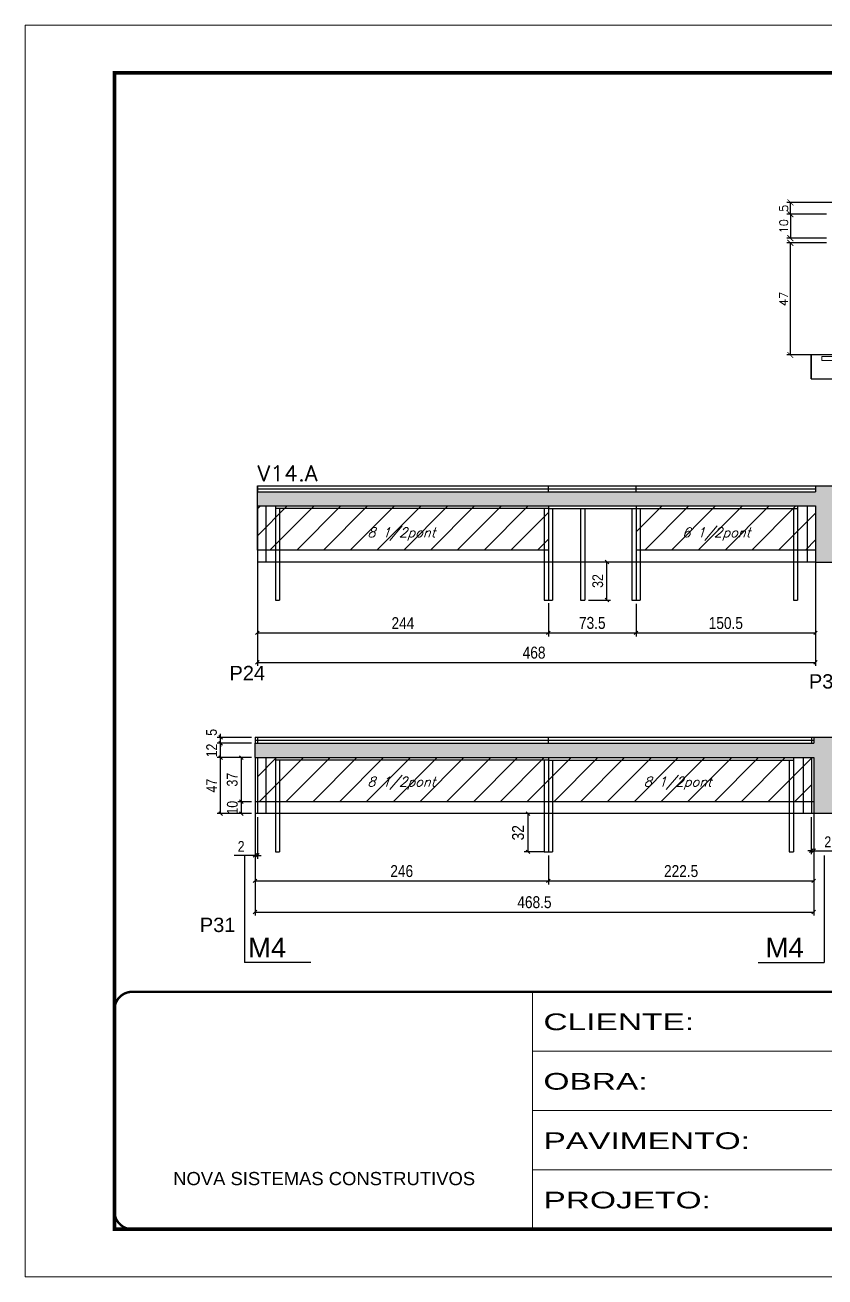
# Model space of a CAD drawing. Extents: x -10448 to -1189, y -11772 to 17235.
# Drawn here: x -5680 to -5009, y 11200 to 12250 of the extents above; entities that cross this region are included whole.
import ezdxf

# ---------------------------------------------------------------- set-up
doc = ezdxf.new("R2010")
doc.units = 0
doc.linetypes.add('CONTINUO', pattern=[0])
doc.linetypes.add('DASHED', pattern=[0.75, 0.5, -0.25])
for name, color, linetype in [('5', 5, 'Continuous'), ('barrote', 251, 'Continuous'), ('COTA', 241, 'Continuous'), ('detalhes', 4, 'Continuous'), ('NOMENCLATURA', 7, 'Continuous'), ('Painéis', 200, 'Continuous'), ('Reaproveitamento', 251, 'Continuous'), ('SARR_2.2x7', 40, 'Continuous'), ('SARR_3.5x7', 81, 'Continuous'), ('SARR_EDITAR', 141, 'Continuous'), ('texto', 7, 'Continuous')]:
    doc.layers.add(name, color=color, linetype=linetype)
for name, color, linetype, lineweight in [('Folhas', 255, 'Continuous', 9), ('SARRAFO DE PRESSAO', 251, 'DASHED', 9), ('SCO-___-LAJ', 2, 'Continuous', 0), ('Texto Seção', 7, 'Continuous', 15)]:
    doc.layers.add(name, color=color, linetype=linetype, lineweight=lineweight)
doc.styles.add('ARIAL', font='arial.ttf')
doc.styles.add('COTA TECNICA', font='techl___.ttf', dxfattribs={"height": 10})
doc.styles.add('COTA TECNICA-50', font='techl___.ttf', dxfattribs={"height": 9})
doc.styles.add('REGUA-120', font='ROMANS.shx', dxfattribs={"height": 15})
doc.styles.add('Romans', font='romans.shx')
doc.styles.get("Standard").update_dxf_attribs({"font": 'arial.ttf'})
doc.styles.add('Tecnologia', font='')
doc.styles.get('Tecnologia').set_extended_font_data('Forgotten Futurist')
doc.dimstyles.new('COTA PAINEL-50', dxfattribs={"dimtxt": 9, "dimasz": 3, "dimexe": 3, "dimexo": 3, "dimgap": 3, "dimtad": 1, "dimdec": 1, "dimzin": 12, "dimdsep": 46, "dimtxsty": 'COTA TECNICA-50', "dimblk1": 'OBLIQUE', "dimblk2": 'OBLIQUE', "dimsah": 1, "dimcen": 0.9, "dimclrd": 4, "dimclre": 4, "dimclrt": 240, "dimadec": 1, "dimazin": 3, "dimtfac": 1, "dimtdec": 1, "dimtmove": 0, "dimatfit": 3, "dimfxl": 1, "dimtolj": 1, "dimtzin": 12, "dimarcsym": 0})
doc.dimstyles.new('Cota Seção (2x)', dxfattribs={"dimtxt": 7, "dimasz": 5, "dimexe": 3, "dimexo": 3, "dimgap": 2, "dimtad": 3, "dimdec": 1, "dimlfac": 0.5, "dimzin": 12, "dimdsep": 46, "dimtxsty": 'Romans', "dimblk": 'ARCHTICK', "dimcen": 0, "dimclrd": 4, "dimclre": 4, "dimclrt": 1, "dimadec": 1, "dimazin": 3, "dimtfac": 1, "dimtdec": 1, "dimtmove": 0, "dimatfit": 3, "dimldrblk": 'OBLIQUE', "dimfxl": 1, "dimtolj": 1, "dimtzin": 12, "dimarcsym": 0})
doc.dimstyles.new('PAINEL', dxfattribs={"dimtxt": 10, "dimasz": 3, "dimexe": 3, "dimexo": 3, "dimgap": 3, "dimtad": 1, "dimdec": 1, "dimzin": 12, "dimdsep": 46, "dimtxsty": 'COTA TECNICA', "dimblk1": 'OBLIQUE', "dimblk2": 'OBLIQUE', "dimsah": 1, "dimcen": 0.9, "dimclrd": 4, "dimclre": 4, "dimclrt": 240, "dimadec": 1, "dimazin": 3, "dimtfac": 1, "dimtdec": 1, "dimtmove": 0, "dimatfit": 3, "dimfxl": 1, "dimtolj": 1, "dimtzin": 12, "dimarcsym": 0})
pattern_1 = [(50, (-139469.2827, -18395.9775), (5.46554007, -0.47817257), [0.5715, -6.2865]), (355, (-139469.2827, -18395.9775), (-1.05730264, 5.73170536), [0.4572, -5.02921753]), (100.4514447, (-139468.827, -18396.0174), (4.40823741, 5.25353256), [0.48570026, -5.34270734]), (46.1842, (-139469.283, -18394.4535), (8.13237123, -1.26126984), [0.85725, -9.42975]), (96.6355576, (-139468.605, -18394.559), (7.122124, 7.42278374), [0.7285507, -8.01406824]), (351.184151, (-139469.283, -18394.4535), (7.122124, 7.42278374), [0.685799, -7.54379196]), (21, (-139468.5207, -18394.8345), (4.54843174, -3.06795595), [0.5715, -6.2865]), (326, (-139468.5207, -18394.8345), (1.85406085, 5.52563898), [0.4572, -5.0292]), (71.451445, (-139468.1417, -18395.09), (6.40249258, 2.45768307), [0.48570026, -5.34269813]), (37.5, (-139469.2827, -18395.9775), (0.092658098, 2.536651166), [0, -4.96824, 0, -5.1054, 0, -5.04825]), (7.5, (-139469.2827, -18395.9775), (2.004589875, 3.005417245), [0, -2.91084, 0, -4.85394, 0, -1.92405]), (327.5, (-139470.982, -18395.9775), (4.067717855, -0.17186232), [0, -1.905, 0, -5.9436, 0, -7.8867]), (317.5, (-139471.744, -18395.9775), (4.44387544, 0.76279473), [0, -2.4765, 0, -3.94716, 0, -5.6007])]
pattern_2 = [(45, (-139469.283, -18395.978), (-11.2253202, 11.2253202), [])]

# ---------------------------------------------------------------- blocks, each defined once
blk = doc.blocks.new('9999999999')
at = {"color": 30, "linetype": 'CONTINUO'}
for p, q in [((98564.6, 34230.2), (98564.6, 34429.4)), ((98564.6, 34379.6), (99584, 34379.6)), ((98564.6, 34329.8), (99488, 34329.8)), ((98564.6, 34280), (99488, 34280))]:
    blk.add_line(p, q, dxfattribs=at)
at = {"color": 30, "linetype": 'CONTINUO', "const_width": 2}
blk.add_lwpolyline([(99584, 34230.2), (99584, 34414.4, 0.414214), (99569, 34429.4), (98229, 34429.4, 0.414214), (98214, 34414.4), (98214, 34245.2, 0.414214), (98229, 34230.2), (99584, 34230.2)], format="xyb", dxfattribs=at)
at = {"layer": 'Folhas'}
blk.add_lwpolyline([(98139, 34190.2), (99624, 34190.2), (99624, 35240.2), (98139, 35240.2)], close=True, dxfattribs=at)
at = {"layer": 'Folhas', "color": 30, "const_width": 3}
blk.add_lwpolyline([(98214, 34230.2), (99584, 34230.2), (99584, 35200.2), (98214, 35200.2)], close=True, dxfattribs=at)
at = {"color": 7, "linetype": 'Continuous', "ltscale": 5, "style": 'ARIAL'}
blk.add_text('NOVA SISTEMAS CONSTRUTIVOS', height=11.059, dxfattribs=at).set_placement((98263.2, 34267.2))
at = {"layer": 'Folhas', "color": 7, "style": 'Tecnologia', "width": 1.5}
for s, p in [('CLIENTE:', (98573.7, 34397.2)), ('OBRA:', (98573.7, 34347.3)), ('PAVIMENTO:', (98573.7, 34297.5)), ('PROJETO:', (98573.7, 34247.7))]:
    blk.add_text(s, height=14, dxfattribs=at).set_placement(p)
blk = doc.blocks.new('_Oblique')
at = {"color": 0, "linetype": 'ByBlock', "lineweight": -2}
blk.add_line((-0.5, -0.5), (0.5, 0.5), dxfattribs=at)
blk = doc.blocks.new('*D368')
at = {"layer": 'COTA', "color": 4, "linetype": 'ByBlock', "lineweight": -2, "transparency": 16777216}
for p, q in [((-5484.9, 11806.6), (-5484.9, 11737.2)), ((-5240.9, 11765), (-5240.9, 11737.2)), ((-5484.9, 11740.2), (-5240.9, 11740.2))]:
    blk.add_line(p, q, dxfattribs=at)
at = {"layer": 'Defpoints', "color": 0, "linetype": 'ByBlock', "transparency": 16777216}
for p in [(-5484.9, 11809.6), (-5240.9, 11768), (-5240.9, 11740.2)]:
    blk.add_point(p, dxfattribs=at)
at = {"layer": 'COTA', "color": 4, "linetype": 'ByBlock', "lineweight": -2, "transparency": 16777216, "xscale": 3, "yscale": 3, "zscale": 3, "rotation": 180}
blk.add_blockref('_Oblique', (-5484.9, 11740.2), dxfattribs=at)
at = {"layer": 'COTA', "color": 4, "linetype": 'ByBlock', "lineweight": -2, "transparency": 16777216, "xscale": 3, "yscale": 3, "zscale": 3}
blk.add_blockref('_Oblique', (-5240.9, 11740.2), dxfattribs=at)
at = {"layer": 'COTA', "color": 240, "linetype": 'ByBlock', "transparency": 16777216, "insert": (-5362.9, 11748.3), "char_height": 10, "attachment_point": 5, "style": 'COTA TECNICA'}
blk.add_mtext('\\A1;244', dxfattribs=at)
blk = doc.blocks.new('*D1438')
at = {"layer": 'COTA', "color": 4, "linetype": 'ByBlock', "lineweight": -2, "transparency": 16777216}
for p, q in [((-5016.9, 11796.6), (-5016.9, 11737.2)), ((-5167.4, 11764.6), (-5167.4, 11737.2)), ((-5167.4, 11740.2), (-5016.9, 11740.2))]:
    blk.add_line(p, q, dxfattribs=at)
at = {"layer": 'Defpoints', "color": 0, "linetype": 'ByBlock', "transparency": 16777216}
for p in [(-5016.9, 11799.6), (-5167.4, 11767.6), (-5016.9, 11740.2)]:
    blk.add_point(p, dxfattribs=at)
at = {"layer": 'COTA', "color": 4, "linetype": 'ByBlock', "lineweight": -2, "transparency": 16777216, "xscale": 3, "yscale": 3, "zscale": 3, "rotation": 180}
blk.add_blockref('_Oblique', (-5167.4, 11740.2), dxfattribs=at)
at = {"layer": 'COTA', "color": 4, "linetype": 'ByBlock', "lineweight": -2, "transparency": 16777216, "xscale": 3, "yscale": 3, "zscale": 3}
blk.add_blockref('_Oblique', (-5016.9, 11740.2), dxfattribs=at)
at = {"layer": 'COTA', "color": 240, "linetype": 'ByBlock', "transparency": 16777216, "insert": (-5092.1, 11748.3), "char_height": 10, "attachment_point": 5, "style": 'COTA TECNICA'}
blk.add_mtext('\\A1;150.5', dxfattribs=at)
blk = doc.blocks.new('*D369')
at = {"layer": 'COTA', "color": 4, "linetype": 'ByBlock', "lineweight": -2, "transparency": 16777216}
for p, q in [((-5484.9, 11806.6), (-5484.9, 11712.4)), ((-5016.9, 11806.6), (-5016.9, 11712.4)), ((-5484.9, 11715.4), (-5016.9, 11715.4))]:
    blk.add_line(p, q, dxfattribs=at)
at = {"layer": 'Defpoints', "color": 0, "linetype": 'ByBlock', "transparency": 16777216}
for p in [(-5484.9, 11809.6), (-5016.9, 11809.6), (-5016.9, 11715.4)]:
    blk.add_point(p, dxfattribs=at)
at = {"layer": 'COTA', "color": 4, "linetype": 'ByBlock', "lineweight": -2, "transparency": 16777216, "xscale": 3, "yscale": 3, "zscale": 3, "rotation": 180}
blk.add_blockref('_Oblique', (-5484.9, 11715.4), dxfattribs=at)
at = {"layer": 'COTA', "color": 4, "linetype": 'ByBlock', "lineweight": -2, "transparency": 16777216, "xscale": 3, "yscale": 3, "zscale": 3}
blk.add_blockref('_Oblique', (-5016.9, 11715.4), dxfattribs=at)
at = {"layer": 'COTA', "color": 240, "linetype": 'ByBlock', "transparency": 16777216, "insert": (-5252.9, 11723.5), "char_height": 10, "attachment_point": 5, "style": 'COTA TECNICA'}
blk.add_mtext('\\A1;468', dxfattribs=at)
blk = doc.blocks.new('*D372')
at = {"layer": 'COTA', "color": 4, "linetype": 'ByBlock', "lineweight": -2, "transparency": 16777216}
for p, q in [((-5486.9, 11595.5), (-5486.9, 11529.2)), ((-5240.9, 11553.5), (-5240.9, 11529.2)), ((-5486.9, 11532.2), (-5240.9, 11532.2))]:
    blk.add_line(p, q, dxfattribs=at)
at = {"layer": 'Defpoints', "color": 0, "linetype": 'ByBlock', "transparency": 16777216}
for p in [(-5486.9, 11598.5), (-5240.9, 11556.5), (-5240.9, 11532.2)]:
    blk.add_point(p, dxfattribs=at)
at = {"layer": 'COTA', "color": 4, "linetype": 'ByBlock', "lineweight": -2, "transparency": 16777216, "xscale": 3, "yscale": 3, "zscale": 3, "rotation": 180}
blk.add_blockref('_Oblique', (-5486.9, 11532.2), dxfattribs=at)
at = {"layer": 'COTA', "color": 4, "linetype": 'ByBlock', "lineweight": -2, "transparency": 16777216, "xscale": 3, "yscale": 3, "zscale": 3}
blk.add_blockref('_Oblique', (-5240.9, 11532.2), dxfattribs=at)
at = {"layer": 'COTA', "color": 240, "linetype": 'ByBlock', "transparency": 16777216, "insert": (-5363.9, 11540.3), "char_height": 10, "attachment_point": 5, "style": 'COTA TECNICA'}
blk.add_mtext('\\A1;246', dxfattribs=at)
blk = doc.blocks.new('*D373')
at = {"layer": 'COTA', "color": 4, "linetype": 'ByBlock', "lineweight": -2, "transparency": 16777216}
for p, q in [((-5018.4, 11595.5), (-5018.4, 11529.2)), ((-5240.9, 11553.5), (-5240.9, 11529.2)), ((-5240.9, 11532.2), (-5018.4, 11532.2))]:
    blk.add_line(p, q, dxfattribs=at)
at = {"layer": 'Defpoints', "color": 0, "linetype": 'ByBlock', "transparency": 16777216}
for p in [(-5018.4, 11598.5), (-5240.9, 11556.5), (-5018.4, 11532.2)]:
    blk.add_point(p, dxfattribs=at)
at = {"layer": 'COTA', "color": 4, "linetype": 'ByBlock', "lineweight": -2, "transparency": 16777216, "xscale": 3, "yscale": 3, "zscale": 3, "rotation": 180}
blk.add_blockref('_Oblique', (-5240.9, 11532.2), dxfattribs=at)
at = {"layer": 'COTA', "color": 4, "linetype": 'ByBlock', "lineweight": -2, "transparency": 16777216, "xscale": 3, "yscale": 3, "zscale": 3}
blk.add_blockref('_Oblique', (-5018.4, 11532.2), dxfattribs=at)
at = {"layer": 'COTA', "color": 240, "linetype": 'ByBlock', "transparency": 16777216, "insert": (-5129.6, 11540.3), "char_height": 10, "attachment_point": 5, "style": 'COTA TECNICA'}
blk.add_mtext('\\A1;222.5', dxfattribs=at)
blk = doc.blocks.new('*D374')
at = {"layer": 'COTA', "color": 4, "linetype": 'ByBlock', "lineweight": -2, "transparency": 16777216}
for p, q in [((-5486.9, 11595.5), (-5486.9, 11503)), ((-5018.4, 11595.5), (-5018.4, 11503)), ((-5486.9, 11506), (-5018.4, 11506))]:
    blk.add_line(p, q, dxfattribs=at)
at = {"layer": 'Defpoints', "color": 0, "linetype": 'ByBlock', "transparency": 16777216}
for p in [(-5486.9, 11598.5), (-5018.4, 11598.5), (-5018.4, 11506)]:
    blk.add_point(p, dxfattribs=at)
at = {"layer": 'COTA', "color": 4, "linetype": 'ByBlock', "lineweight": -2, "transparency": 16777216, "xscale": 3, "yscale": 3, "zscale": 3, "rotation": 180}
blk.add_blockref('_Oblique', (-5486.9, 11506), dxfattribs=at)
at = {"layer": 'COTA', "color": 4, "linetype": 'ByBlock', "lineweight": -2, "transparency": 16777216, "xscale": 3, "yscale": 3, "zscale": 3}
blk.add_blockref('_Oblique', (-5018.4, 11506), dxfattribs=at)
at = {"layer": 'COTA', "color": 240, "linetype": 'ByBlock', "transparency": 16777216, "insert": (-5252.6, 11514.2), "char_height": 10, "attachment_point": 5, "style": 'COTA TECNICA'}
blk.add_mtext('\\A1;468.5', dxfattribs=at)
blk = doc.blocks.new('*D1443')
at = {"layer": 'COTA', "color": 4, "linetype": 'ByBlock', "lineweight": -2, "transparency": 16777216}
for p, q in [((-5243.9, 11588.5), (-5261.1, 11588.5)), ((-5258.1, 11588.5), (-5258.1, 11556.5)), ((-5243.9, 11556.5), (-5261.1, 11556.5))]:
    blk.add_line(p, q, dxfattribs=at)
at = {"layer": 'Defpoints', "color": 0, "linetype": 'ByBlock', "transparency": 16777216}
for p in [(-5240.9, 11588.5), (-5258.1, 11556.5), (-5240.9, 11556.5)]:
    blk.add_point(p, dxfattribs=at)
at = {"layer": 'COTA', "color": 4, "linetype": 'ByBlock', "lineweight": -2, "transparency": 16777216, "xscale": 3, "yscale": 3, "zscale": 3}
for p, rotation in [((-5258.1, 11588.5), 90), ((-5258.1, 11556.5), 270)]:
    blk.add_blockref('_Oblique', p, dxfattribs=dict(at, rotation=rotation))
at = {"layer": 'COTA', "color": 240, "linetype": 'ByBlock', "transparency": 16777216, "insert": (-5266.3, 11572.5), "char_height": 10, "attachment_point": 5, "rotation": 90, "style": 'COTA TECNICA'}
blk.add_mtext('\\A1;32', dxfattribs=at)
blk = doc.blocks.new('*D1444')
at = {"layer": 'COTA', "color": 4, "linetype": 'ByBlock', "lineweight": -2, "transparency": 16777216}
for p, q in [((-5240.9, 11764.6), (-5240.9, 11737.2)), ((-5167.4, 11764.6), (-5167.4, 11737.2)), ((-5240.9, 11740.2), (-5167.4, 11740.2))]:
    blk.add_line(p, q, dxfattribs=at)
at = {"layer": 'Defpoints', "color": 0, "linetype": 'ByBlock', "transparency": 16777216}
for p in [(-5240.9, 11767.6), (-5167.4, 11767.6), (-5167.4, 11740.2)]:
    blk.add_point(p, dxfattribs=at)
at = {"layer": 'COTA', "color": 4, "linetype": 'ByBlock', "lineweight": -2, "transparency": 16777216, "xscale": 3, "yscale": 3, "zscale": 3, "rotation": 180}
blk.add_blockref('_Oblique', (-5240.9, 11740.2), dxfattribs=at)
at = {"layer": 'COTA', "color": 4, "linetype": 'ByBlock', "lineweight": -2, "transparency": 16777216, "xscale": 3, "yscale": 3, "zscale": 3}
blk.add_blockref('_Oblique', (-5167.4, 11740.2), dxfattribs=at)
at = {"layer": 'COTA', "color": 240, "linetype": 'ByBlock', "transparency": 16777216, "insert": (-5204.1, 11748.4), "char_height": 10, "attachment_point": 5, "style": 'COTA TECNICA'}
blk.add_mtext('\\A1;73.5', dxfattribs=at)
blk = doc.blocks.new('*D375')
at = {"layer": 'COTA', "color": 4, "linetype": 'ByBlock', "lineweight": -2, "transparency": 16777216}
for p, q in [((-5486.9, 11585.5), (-5486.9, 11550.5)), ((-5484.9, 11585.5), (-5484.9, 11550.5)), ((-5486.9, 11553.5), (-5504.4, 11553.5)), ((-5484.9, 11553.5), (-5486.9, 11553.5)), ((-5484.9, 11553.5), (-5481.9, 11553.5))]:
    blk.add_line(p, q, dxfattribs=at)
at = {"layer": 'Defpoints', "color": 0, "linetype": 'ByBlock', "transparency": 16777216}
for p in [(-5486.9, 11588.5), (-5484.9, 11588.5), (-5486.9, 11553.5)]:
    blk.add_point(p, dxfattribs=at)
at = {"layer": 'COTA', "color": 4, "linetype": 'ByBlock', "lineweight": -2, "transparency": 16777216, "xscale": 3, "yscale": 3, "zscale": 3}
blk.add_blockref('_Oblique', (-5486.9, 11553.5), dxfattribs=at)
at = {"layer": 'COTA', "color": 4, "linetype": 'ByBlock', "lineweight": -2, "transparency": 16777216, "xscale": 3, "yscale": 3, "zscale": 3, "rotation": 180}
blk.add_blockref('_Oblique', (-5484.9, 11553.5), dxfattribs=at)
at = {"layer": 'COTA', "color": 240, "linetype": 'ByBlock', "transparency": 16777216, "insert": (-5498.6, 11561), "char_height": 9, "attachment_point": 5, "style": 'COTA TECNICA-50'}
blk.add_mtext('\\A1;2', dxfattribs=at)
blk = doc.blocks.new('*D376')
at = {"layer": 'COTA', "color": 4, "linetype": 'ByBlock', "lineweight": -2, "transparency": 16777216}
for p, q in [((-5020.4, 11585.5), (-5020.4, 11554.4)), ((-5018.4, 11585.5), (-5018.4, 11554.4)), ((-5020.4, 11557.4), (-5023.4, 11557.4)), ((-5020.4, 11557.4), (-5018.4, 11557.4)), ((-5018.4, 11557.4), (-5000.9, 11557.4))]:
    blk.add_line(p, q, dxfattribs=at)
at = {"layer": 'Defpoints', "color": 0, "linetype": 'ByBlock', "transparency": 16777216}
for p in [(-5020.4, 11588.5), (-5018.4, 11588.5), (-5018.4, 11557.4)]:
    blk.add_point(p, dxfattribs=at)
at = {"layer": 'COTA', "color": 4, "linetype": 'ByBlock', "lineweight": -2, "transparency": 16777216, "xscale": 3, "yscale": 3, "zscale": 3}
blk.add_blockref('_Oblique', (-5020.4, 11557.4), dxfattribs=at)
at = {"layer": 'COTA', "color": 4, "linetype": 'ByBlock', "lineweight": -2, "transparency": 16777216, "xscale": 3, "yscale": 3, "zscale": 3, "rotation": 180}
blk.add_blockref('_Oblique', (-5018.4, 11557.4), dxfattribs=at)
at = {"layer": 'COTA', "color": 240, "linetype": 'ByBlock', "transparency": 16777216, "insert": (-5006.6, 11564.9), "char_height": 9, "attachment_point": 5, "style": 'COTA TECNICA-50'}
blk.add_mtext('\\A1;2', dxfattribs=at)
blk = doc.blocks.new('_ArchTick')
at = {"color": 0, "linetype": 'ByBlock', "const_width": 0.15}
blk.add_lwpolyline([(-0.5, -0.5), (0.5, 0.5)], dxfattribs=at)
blk = doc.blocks.new('*D345')
at = {"layer": 'COTA', "color": 4, "lineweight": -2, "transparency": 16777216}
for p, q in [((-5007.8, 12067.2), (-5041, 12067.2)), ((-5038, 11973.2), (-5038, 12067.2)), ((-4990.2, 11973.2), (-5041, 11973.2))]:
    blk.add_line(p, q, dxfattribs=at)
at = {"layer": 'Defpoints', "color": 0, "transparency": 16777216}
for p in [(-5038, 12067.2), (-5004.8, 12067.2), (-4987.2, 11973.2)]:
    blk.add_point(p, dxfattribs=at)
at = {"layer": 'COTA', "color": 4, "lineweight": -2, "transparency": 16777216, "xscale": 5, "yscale": 5, "zscale": 5}
for p, rotation in [((-5038, 12067.2), 90), ((-5038, 11973.2), 270)]:
    blk.add_blockref('_ArchTick', p, dxfattribs=dict(at, rotation=rotation))
at = {"layer": 'COTA', "color": 1, "transparency": 16777216, "insert": (-5043.5, 12020.2), "char_height": 7, "attachment_point": 5, "rotation": 90, "style": 'Romans'}
blk.add_mtext('\\A1;47', dxfattribs=at)
blk = doc.blocks.new('*D346')
at = {"layer": 'COTA', "color": 4, "lineweight": -2, "transparency": 16777216}
for p, q in [((-5007.8, 12091.2), (-5041, 12091.2)), ((-5038, 12091.2), (-5038, 12071.2)), ((-5007.8, 12071.2), (-5041, 12071.2))]:
    blk.add_line(p, q, dxfattribs=at)
at = {"layer": 'Defpoints', "color": 0, "transparency": 16777216}
for p in [(-5004.8, 12091.2), (-5038, 12071.2), (-5004.8, 12071.2)]:
    blk.add_point(p, dxfattribs=at)
at = {"layer": 'COTA', "color": 4, "lineweight": -2, "transparency": 16777216, "xscale": 5, "yscale": 5, "zscale": 5}
for p, rotation in [((-5038, 12091.2), 90), ((-5038, 12071.2), 270)]:
    blk.add_blockref('_ArchTick', p, dxfattribs=dict(at, rotation=rotation))
at = {"layer": 'COTA', "color": 1, "transparency": 16777216, "insert": (-5043.5, 12081.2), "char_height": 7, "attachment_point": 5, "rotation": 90, "style": 'Romans'}
blk.add_mtext('\\A1;10', dxfattribs=at)
blk = doc.blocks.new('*D1407')
at = {"layer": 'COTA', "color": 4, "lineweight": -2, "transparency": 16777216}
for p, q in [((-4956.2, 12101.2), (-5041, 12101.2)), ((-5038, 12091.2), (-5038, 12101.2)), ((-5007.8, 12091.2), (-5041, 12091.2))]:
    blk.add_line(p, q, dxfattribs=at)
at = {"layer": 'Defpoints', "color": 0, "transparency": 16777216}
for p in [(-5038, 12101.2), (-4953.2, 12101.2), (-5004.8, 12091.2)]:
    blk.add_point(p, dxfattribs=at)
at = {"layer": 'COTA', "color": 4, "lineweight": -2, "transparency": 16777216, "xscale": 5, "yscale": 5, "zscale": 5}
for p, rotation in [((-5038, 12101.2), 90), ((-5038, 12091.2), 270)]:
    blk.add_blockref('_ArchTick', p, dxfattribs=dict(at, rotation=rotation))
at = {"layer": 'COTA', "color": 1, "transparency": 16777216, "insert": (-5043.5, 12096.2), "char_height": 7, "attachment_point": 5, "rotation": 90, "style": 'Romans'}
blk.add_mtext('\\A1;5', dxfattribs=at)
blk = doc.blocks.new('*D1409')
at = {"layer": 'COTA', "color": 4, "linetype": 'ByBlock', "lineweight": -2, "transparency": 16777216}
for p, q in [((-5207.3, 11799.6), (-5188.8, 11799.6)), ((-5191.8, 11767.6), (-5191.8, 11799.6)), ((-5207.3, 11767.6), (-5188.8, 11767.6))]:
    blk.add_line(p, q, dxfattribs=at)
at = {"layer": 'Defpoints', "color": 0, "linetype": 'ByBlock', "transparency": 16777216}
for p in [(-5210.3, 11799.6), (-5191.8, 11799.6), (-5210.3, 11767.6)]:
    blk.add_point(p, dxfattribs=at)
at = {"layer": 'COTA', "color": 4, "linetype": 'ByBlock', "lineweight": -2, "transparency": 16777216, "xscale": 3, "yscale": 3, "zscale": 3}
for p, rotation in [((-5191.8, 11799.6), 90), ((-5191.8, 11767.6), 270)]:
    blk.add_blockref('_Oblique', p, dxfattribs=dict(at, rotation=rotation))
at = {"layer": 'COTA', "color": 240, "linetype": 'ByBlock', "transparency": 16777216, "insert": (-5199.5, 11783.6), "char_height": 9, "attachment_point": 5, "rotation": 90, "style": 'COTA TECNICA-50'}
blk.add_mtext('\\A1;32', dxfattribs=at)
blk = doc.blocks.new('*D1414')
at = {"layer": 'COTA', "color": 4, "linetype": 'ByBlock', "lineweight": -2, "transparency": 16777216}
for p, q in [((-5489.9, 11598.5), (-5501.3, 11598.5)), ((-5498.3, 11588.5), (-5498.3, 11598.5)), ((-5489.9, 11588.5), (-5501.3, 11588.5))]:
    blk.add_line(p, q, dxfattribs=at)
at = {"layer": 'Defpoints', "color": 0, "linetype": 'ByBlock', "transparency": 16777216}
for p in [(-5498.3, 11598.5), (-5486.9, 11598.5), (-5486.9, 11588.5)]:
    blk.add_point(p, dxfattribs=at)
at = {"layer": 'COTA', "color": 4, "linetype": 'ByBlock', "lineweight": -2, "transparency": 16777216, "xscale": 3, "yscale": 3, "zscale": 3}
for p, rotation in [((-5498.3, 11598.5), 90), ((-5498.3, 11588.5), 270)]:
    blk.add_blockref('_Oblique', p, dxfattribs=dict(at, rotation=rotation))
at = {"layer": 'COTA', "color": 240, "linetype": 'ByBlock', "transparency": 16777216, "insert": (-5505.9, 11593.5), "char_height": 9, "attachment_point": 5, "rotation": 90, "style": 'COTA TECNICA-50'}
blk.add_mtext('\\A1;10', dxfattribs=at)
blk = doc.blocks.new('*D1415')
at = {"layer": 'COTA', "color": 4, "linetype": 'ByBlock', "lineweight": -2, "transparency": 16777216}
for p, q in [((-5489.9, 11635.5), (-5501.3, 11635.5)), ((-5498.3, 11598.5), (-5498.3, 11635.5)), ((-5489.9, 11598.5), (-5501.3, 11598.5))]:
    blk.add_line(p, q, dxfattribs=at)
at = {"layer": 'Defpoints', "color": 0, "linetype": 'ByBlock', "transparency": 16777216}
for p in [(-5498.3, 11635.5), (-5486.9, 11635.5), (-5486.9, 11598.5)]:
    blk.add_point(p, dxfattribs=at)
at = {"layer": 'COTA', "color": 4, "linetype": 'ByBlock', "lineweight": -2, "transparency": 16777216, "xscale": 3, "yscale": 3, "zscale": 3}
for p, rotation in [((-5498.3, 11635.5), 90), ((-5498.3, 11598.5), 270)]:
    blk.add_blockref('_Oblique', p, dxfattribs=dict(at, rotation=rotation))
at = {"layer": 'COTA', "color": 240, "linetype": 'ByBlock', "transparency": 16777216, "insert": (-5506, 11617), "char_height": 9, "attachment_point": 5, "rotation": 90, "style": 'COTA TECNICA-50'}
blk.add_mtext('\\A1;37', dxfattribs=at)
blk = doc.blocks.new('*D350')
at = {"layer": 'COTA', "color": 4, "linetype": 'ByBlock', "lineweight": -2, "transparency": 16777216}
for p, q in [((-5489.9, 11635.5), (-5518.8, 11635.5)), ((-5515.8, 11588.5), (-5515.8, 11635.5)), ((-5489.9, 11588.5), (-5518.8, 11588.5))]:
    blk.add_line(p, q, dxfattribs=at)
at = {"layer": 'Defpoints', "color": 0, "linetype": 'ByBlock', "transparency": 16777216}
for p in [(-5515.8, 11635.5), (-5486.9, 11635.5), (-5486.9, 11588.5)]:
    blk.add_point(p, dxfattribs=at)
at = {"layer": 'COTA', "color": 4, "linetype": 'ByBlock', "lineweight": -2, "transparency": 16777216, "xscale": 3, "yscale": 3, "zscale": 3}
for p, rotation in [((-5515.8, 11635.5), 90), ((-5515.8, 11588.5), 270)]:
    blk.add_blockref('_Oblique', p, dxfattribs=dict(at, rotation=rotation))
at = {"layer": 'COTA', "color": 240, "linetype": 'ByBlock', "transparency": 16777216, "insert": (-5523.3, 11612), "char_height": 9, "attachment_point": 5, "rotation": 90, "style": 'COTA TECNICA-50'}
blk.add_mtext('\\A1;47', dxfattribs=at)
blk = doc.blocks.new('*D1416')
at = {"layer": 'COTA', "color": 4, "linetype": 'ByBlock', "lineweight": -2, "transparency": 16777216}
for p, q in [((-5489.9, 11647.5), (-5518.8, 11647.5)), ((-5515.8, 11635.5), (-5515.8, 11647.5)), ((-5489.9, 11635.5), (-5518.8, 11635.5))]:
    blk.add_line(p, q, dxfattribs=at)
at = {"layer": 'Defpoints', "color": 0, "linetype": 'ByBlock', "transparency": 16777216}
for p in [(-5515.8, 11647.5), (-5486.9, 11647.5), (-5486.9, 11635.5)]:
    blk.add_point(p, dxfattribs=at)
at = {"layer": 'COTA', "color": 4, "linetype": 'ByBlock', "lineweight": -2, "transparency": 16777216, "xscale": 3, "yscale": 3, "zscale": 3}
for p, rotation in [((-5515.8, 11647.5), 90), ((-5515.8, 11635.5), 270)]:
    blk.add_blockref('_Oblique', p, dxfattribs=dict(at, rotation=rotation))
at = {"layer": 'COTA', "color": 240, "linetype": 'ByBlock', "transparency": 16777216, "insert": (-5523.3, 11641.5), "char_height": 9, "attachment_point": 5, "rotation": 90, "style": 'COTA TECNICA-50'}
blk.add_mtext('\\A1;12', dxfattribs=at)
blk = doc.blocks.new('*D1417')
at = {"layer": 'COTA', "color": 4, "linetype": 'ByBlock', "lineweight": -2, "transparency": 16777216}
for p, q in [((-5515.8, 11652.5), (-5515.8, 11655.5)), ((-5489.9, 11652.5), (-5518.8, 11652.5)), ((-5489.9, 11647.5), (-5518.8, 11647.5)), ((-5515.8, 11647.5), (-5515.8, 11652.5)), ((-5515.8, 11647.5), (-5515.8, 11644.5))]:
    blk.add_line(p, q, dxfattribs=at)
at = {"layer": 'Defpoints', "color": 0, "linetype": 'ByBlock', "transparency": 16777216}
for p in [(-5515.8, 11652.5), (-5486.9, 11652.5), (-5486.9, 11647.5)]:
    blk.add_point(p, dxfattribs=at)
at = {"layer": 'COTA', "color": 4, "linetype": 'ByBlock', "lineweight": -2, "transparency": 16777216, "xscale": 3, "yscale": 3, "zscale": 3}
for p, rotation in [((-5515.8, 11652.5), 270), ((-5515.8, 11647.5), 90)]:
    blk.add_blockref('_Oblique', p, dxfattribs=dict(at, rotation=rotation))
at = {"layer": 'COTA', "color": 240, "linetype": 'ByBlock', "transparency": 16777216, "insert": (-5523.4, 11656.7), "char_height": 9, "attachment_point": 5, "rotation": 90, "style": 'COTA TECNICA-50'}
blk.add_mtext('\\A1;5', dxfattribs=at)

msp = doc.modelspace()

# ---------------------------------------------------------------- hatches: boundary and pattern name
at = {"layer": 'COTA', "linetype": 'ByBlock'}
h = msp.add_hatch(dxfattribs=at)
h.set_pattern_fill('AR-CONC', color=256, scale=0.03)
h.set_pattern_definition(pattern_1)
h.paths.add_polyline_path([(-5016.86, 11799.56), (-4990.86, 11799.56), (-4990.86, 11846.56), (-4522.86, 11846.56), (-4522.86, 11858.56), (-4990.86, 11858.56), (-4990.86, 11863.56), (-5016.86, 11863.56), (-5016.86, 11858.56), (-5484.86, 11858.56), (-5484.86, 11846.56), (-5016.86, 11846.56)])
h = msp.add_hatch(dxfattribs=at)
h.set_pattern_fill('AR-CONC', color=256, scale=0.03)
h.set_pattern_definition(pattern_1)
h.paths.add_polyline_path([(-5018.36, 11588.54), (-4994.36, 11588.54), (-4994.36, 11652.54), (-5018.36, 11652.54), (-5018.36, 11647.54), (-5486.86, 11647.54), (-5486.86, 11635.54), (-5018.36, 11635.54)])
at = {"layer": 'Reaproveitamento', "linetype": 'ByBlock'}
h = msp.add_hatch(dxfattribs=at)
h.set_pattern_fill('ANSI31', color=256, scale=5)
h.set_pattern_definition(pattern_2)
h.paths.add_polyline_path([(-5240.86, 11809.56), (-5240.86, 11846.56), (-5484.86, 11846.56), (-5484.86, 11809.56)])
h = msp.add_hatch(dxfattribs=at)
h.set_pattern_fill('ANSI31', color=256, scale=5)
h.set_pattern_definition(pattern_2)
h.paths.add_polyline_path([(-5016.86, 11846.56), (-5167.36, 11846.56), (-5167.36, 11809.56), (-5016.86, 11809.56)])
h = msp.add_hatch(dxfattribs=at)
h.set_pattern_fill('ANSI31', color=256, scale=5)
h.set_pattern_definition(pattern_2)
h.paths.add_polyline_path([(-5240.86, 11635.54), (-5484.86, 11635.54), (-5484.86, 11598.54), (-5240.86, 11598.54)])
h = msp.add_hatch(dxfattribs=at)
h.set_pattern_fill('ANSI31', color=256, scale=5)
h.set_pattern_definition(pattern_2)
h.paths.add_polyline_path([(-5240.86, 11635.54), (-5240.86, 11598.54), (-5020.36, 11598.54), (-5020.36, 11635.54)])

# ---------------------------------------------------------------- linework, layer by layer
at = {"layer": 'barrote'}
msp.add_lwpolyline([(-5020.65, 11953.22), (-4825.47, 11953.22), (-4825.47, 11973.22), (-5020.65, 11973.22)], close=True, dxfattribs=at)
at = {"layer": 'COTA', "linetype": 'ByBlock'}
for p, q in [((-5484.86, 11846.56), (-5484.86, 11858.56)), ((-5016.86, 11863.56), (-4990.86, 11863.56)), ((-5016.86, 11799.56), (-4990.86, 11799.56)), ((-5486.86, 11635.54), (-5486.86, 11647.54)), ((-5018.36, 11652.54), (-4994.36, 11652.54)), ((-4994.36, 11588.54), (-5018.36, 11588.54))]:
    msp.add_line(p, q, dxfattribs=at)
at = {"layer": 'detalhes', "color": 250}
msp.add_line((-5020.65, 11953.22), (-5020.65, 11973.22), dxfattribs=at)
at = {"layer": 'NOMENCLATURA', "linetype": 'Continuous'}
for p, q in [((-5495.61, 11553.52), (-5495.61, 11463.68)), ((-5009.61, 11553.52), (-5009.61, 11463.68)), ((-5440.1, 11463.68), (-5495.61, 11463.68)), ((-5065.12, 11463.68), (-5009.61, 11463.68))]:
    msp.add_line(p, q, dxfattribs=at)
at = {"layer": 'Painéis'}
for p, q in [((-5484.86, 11863.56), (-5016.86, 11863.56)), ((-5484.86, 11858.56), (-5016.86, 11858.56)), ((-5484.86, 11846.56), (-5016.86, 11846.56)), ((-5484.86, 11846.56), (-5484.86, 11799.56)), ((-5240.86, 11846.56), (-5240.86, 11799.56)), ((-5167.36, 11846.56), (-5167.36, 11799.56)), ((-5016.86, 11846.56), (-5016.86, 11799.56)), ((-5240.86, 11809.56), (-5484.86, 11809.56)), ((-5016.86, 11809.56), (-5167.36, 11809.56)), ((-5016.86, 11799.56), (-5484.86, 11799.56)), ((-5486.86, 11652.54), (-5018.36, 11652.54)), ((-5486.86, 11647.54), (-5018.36, 11647.54)), ((-5486.86, 11635.54), (-5018.36, 11635.54)), ((-5486.86, 11635.54), (-5486.86, 11588.54)), ((-5484.86, 11635.54), (-5484.86, 11588.54)), ((-5240.86, 11635.54), (-5240.86, 11588.54)), ((-5020.36, 11635.54), (-5020.36, 11588.54)), ((-5018.36, 11635.54), (-5018.36, 11588.54)), ((-5018.36, 11598.54), (-5486.86, 11598.54)), ((-5018.36, 11588.54), (-5486.86, 11588.54))]:
    msp.add_line(p, q, dxfattribs=at)
at = {"layer": 'Painéis', "linetype": 'ByBlock'}
for p, q in [((-5484.86, 11863.56), (-5484.86, 11858.56)), ((-5240.86, 11858.56), (-5240.86, 11863.56)), ((-5167.36, 11858.56), (-5167.36, 11863.56)), ((-5016.86, 11863.56), (-5016.86, 11858.56)), ((-5486.86, 11652.54), (-5486.86, 11647.54)), ((-5484.86, 11652.54), (-5484.86, 11647.54)), ((-5240.86, 11647.54), (-5240.86, 11652.54)), ((-5020.36, 11652.54), (-5020.36, 11647.54)), ((-5018.36, 11652.54), (-5018.36, 11647.54))]:
    msp.add_line(p, q, dxfattribs=at)
for points in [[(-5484.86, 11858.56), (-5484.86, 11858.56), (-5484.86, 11863.56), (-5484.86, 11863.56)], [(-5484.86, 11809.56), (-5484.86, 11809.56), (-5484.86, 11846.56), (-5484.86, 11846.56)]]:
    msp.add_lwpolyline(points, close=True, dxfattribs=at)
at = {"layer": 'SARR_2.2x7', "linetype": 'Continuous'}
for p, q in [((-5477.86, 11846.56), (-5477.86, 11809.56)), ((-5240.86, 11844.36), (-5469.86, 11844.36)), ((-5240.86, 11844.36), (-5167.36, 11844.36)), ((-5167.36, 11844.36), (-5031.86, 11844.36)), ((-5023.86, 11846.56), (-5023.86, 11809.56)), ((-5477.86, 11809.56), (-5477.86, 11799.56)), ((-5023.86, 11809.56), (-5023.86, 11799.56)), ((-5477.86, 11635.54), (-5477.86, 11598.54)), ((-5027.36, 11635.54), (-5027.36, 11598.54)), ((-5240.86, 11633.34), (-5469.86, 11633.34)), ((-5240.86, 11633.34), (-5035.36, 11633.34)), ((-5477.86, 11598.54), (-5477.86, 11588.54)), ((-5027.36, 11598.54), (-5027.36, 11588.54))]:
    msp.add_line(p, q, dxfattribs=at)
at = {"layer": 'SARR_3.5x7'}
for p, q in [((-5469.86, 11846.56), (-5469.86, 11767.56)), ((-5466.36, 11844.36), (-5466.36, 11767.56)), ((-5244.36, 11844.36), (-5244.36, 11767.56)), ((-5237.36, 11844.36), (-5237.36, 11767.56)), ((-5213.84, 11844.36), (-5213.84, 11767.56)), ((-5210.34, 11844.36), (-5210.34, 11767.56)), ((-5170.86, 11844.36), (-5170.86, 11767.56)), ((-5163.86, 11844.36), (-5163.86, 11767.56)), ((-5035.36, 11844.36), (-5035.36, 11767.56)), ((-5031.86, 11846.56), (-5031.86, 11767.56)), ((-5240.86, 11809.56), (-5240.86, 11767.56)), ((-5167.36, 11809.56), (-5167.36, 11767.56)), ((-5469.86, 11767.56), (-5466.36, 11767.56)), ((-5244.36, 11767.56), (-5237.36, 11767.56)), ((-5213.84, 11767.56), (-5210.34, 11767.56)), ((-5170.86, 11767.56), (-5163.86, 11767.56)), ((-5035.36, 11767.56), (-5031.86, 11767.56)), ((-5469.86, 11635.54), (-5469.86, 11556.54)), ((-5035.36, 11635.54), (-5035.36, 11556.54)), ((-5466.36, 11633.34), (-5466.36, 11556.54)), ((-5244.36, 11633.34), (-5244.36, 11556.54)), ((-5237.36, 11633.34), (-5237.36, 11556.54)), ((-5038.86, 11633.34), (-5038.86, 11556.54)), ((-5240.86, 11598.54), (-5240.86, 11556.54)), ((-5469.86, 11556.54), (-5466.36, 11556.54)), ((-5244.36, 11556.54), (-5240.86, 11556.54)), ((-5240.86, 11556.54), (-5237.36, 11556.54)), ((-5038.86, 11556.54), (-5035.36, 11556.54))]:
    msp.add_line(p, q, dxfattribs=at)
at = {"layer": 'SARR_EDITAR'}
for p, q in [((-5484.86, 11861.06), (-5240.86, 11861.06)), ((-5240.86, 11861.06), (-5167.36, 11861.06)), ((-5167.36, 11861.06), (-5016.86, 11861.06)), ((-5486.86, 11650.04), (-5240.86, 11650.04)), ((-5240.86, 11650.04), (-5018.36, 11650.04))]:
    msp.add_line(p, q, dxfattribs=at)
at = {"layer": 'SCO-___-LAJ', "color": 1}
msp.add_lwpolyline([(-5011.65, 11971.89), (-4848.74, 11971.89), (-4848.74, 11968.69), (-5011.65, 11968.69)], close=True, dxfattribs=at)

# ---------------------------------------------------------------- block references
at = {"layer": 'SARRAFO DE PRESSAO', "color": 6, "linetype": 'ByBlock'}
msp.add_blockref('9999999999', (-103818.76, -22990.28), dxfattribs=at)

# ---------------------------------------------------------------- texts
at = {"layer": '5', "linetype": 'Continuous'}
for s, p in [('P24', (-5508.33, 11700.45)), ('P30', (-5022.42, 11693.45)), ('P31', (-5533.19, 11489.23))]:
    msp.add_text(s, height=12, rotation=0.00004, dxfattribs=at).set_placement(p)
at = {"layer": 'NOMENCLATURA', "linetype": 'Continuous'}
for p in [(-5492.77, 11467.88), (-5058.81, 11467.88)]:
    msp.add_text('M4', height=16.5, dxfattribs=at).set_placement(p)
at = {"layer": 'texto', "color": 2, "char_height": 8, "attachment_point": 5, "style": 'Romans'}
for s, insert in [('{\\Q19;\\C256;8 1/2pont}', (-5364.21, 11823.04)), ('{\\Q19;\\C256;6 1/2pont}', (-5100.11, 11823.04)), ('{\\Q19;\\C256;8 1/2pont}', (-5364.21, 11614.01)), ('{\\Q19;\\C256;8 1/2pont}', (-5132.52, 11614.01))]:
    msp.add_mtext(s, dxfattribs=dict(at, insert=insert))
at = {"layer": 'Texto Seção', "style": 'REGUA-120', "width": 1.05}
msp.add_text('V14.A', height=13, dxfattribs=at).set_placement((-5484.86, 11867.5))

# ---------------------------------------------------------------- dimensions: what is measured, and where the dimension line sits
at = {"layer": 'COTA'}
for base, p1, p2, picture, middle in [((-5038, 12101.22), (-5004.79, 12091.22), (-4953.19, 12101.22), '*D1407', (-5043.5, 12096.22)), ((-5038, 12071.22), (-5004.79, 12091.22), (-5004.79, 12071.22), '*D346', (-5043.5, 12081.22)), ((-5038, 12067.22), (-4987.19, 11973.22), (-5004.79, 12067.22), '*D345', (-5043.5, 12020.22))]:
    dim = msp.add_linear_dim(base=base, p1=p1, p2=p2, angle=90, dimstyle='Cota Seção (2x)', dxfattribs=at)
    dim.commit()
    dim.dimension.update_dxf_attribs({"geometry": picture, "text_midpoint": middle})
at = {"layer": 'COTA', "linetype": 'ByBlock'}
for base, p1, p2, dimstyle, picture, middle in [((-5240.86, 11740.18), (-5484.86, 11809.56), (-5240.86, 11767.98), 'PAINEL', '*D368', (-5362.86, 11748.25)), ((-5167.36, 11740.18), (-5240.86, 11767.56), (-5167.36, 11767.56), 'PAINEL', '*D1444', (-5204.11, 11748.4)), ((-5240.86, 11532.17), (-5486.86, 11598.54), (-5240.86, 11556.54), 'PAINEL', '*D372', (-5363.86, 11540.27)), ((-5018.36, 11506.05), (-5486.86, 11598.54), (-5018.36, 11598.54), 'PAINEL', '*D374', (-5252.61, 11514.18)), ((-5486.86, 11553.52), (-5484.86, 11588.54), (-5486.86, 11588.54), 'COTA PAINEL-50', '*D375', (-5498.61, 11561.02)), ((-5018.36, 11557.35), (-5020.36, 11588.54), (-5018.36, 11588.54), 'COTA PAINEL-50', '*D376', (-5006.61, 11564.85))]:
    dim = msp.add_linear_dim(base=base, p1=p1, p2=p2, dimstyle=dimstyle, dxfattribs=at)
    dim.commit()
    dim.dimension.update_dxf_attribs({"geometry": picture, "text_midpoint": middle})
dim = msp.add_linear_dim(base=(-5016.86, 11715.39), p1=(-5484.86, 11809.56), p2=(-5016.86, 11809.56), dimstyle='PAINEL', dxfattribs=at)
dim.commit()
dim.dimension.update_dxf_attribs({"geometry": '*D369', "text_midpoint": (-5252.86, 11715.39), "dimtype": 160})
for base, p1, p2, dimstyle, picture, middle in [((-5191.78, 11799.56), (-5210.34, 11767.56), (-5210.34, 11799.56), 'COTA PAINEL-50', '*D1409', (-5199.48, 11783.56)), ((-5515.78, 11635.54), (-5486.86, 11588.54), (-5486.86, 11635.54), 'COTA PAINEL-50', '*D350', (-5523.35, 11612.04)), ((-5258.11, 11556.54), (-5240.86, 11588.54), (-5240.86, 11556.54), 'PAINEL', '*D1443', (-5266.33, 11572.54))]:
    dim = msp.add_linear_dim(base=base, p1=p1, p2=p2, angle=90, dimstyle=dimstyle, dxfattribs=at)
    dim.commit()
    dim.dimension.update_dxf_attribs({"geometry": picture, "text_midpoint": middle})
for base, p1, p2, picture, middle in [((-5016.86, 11740.18), (-5167.36, 11767.56), (-5016.86, 11799.56), '*D1438', (-5092.11, 11748.29)), ((-5018.36, 11532.17), (-5240.86, 11556.54), (-5018.36, 11598.54), '*D373', (-5129.61, 11540.27))]:
    dim = msp.add_linear_dim(base=base, p1=p1, p2=p2, dimstyle='PAINEL', override={"dimtmove": 1}, dxfattribs=at)
    dim.commit()
    dim.dimension.update_dxf_attribs({"geometry": picture, "text_midpoint": middle})
for base, p1, p2, picture, middle in [((-5515.78, 11652.54), (-5486.86, 11647.54), (-5486.86, 11652.54), '*D1417', (-5515.78, 11656.67)), ((-5515.78, 11647.54), (-5486.86, 11635.54), (-5486.86, 11647.54), '*D1416', (-5515.78, 11641.54))]:
    dim = msp.add_linear_dim(base=base, p1=p1, p2=p2, angle=90, dimstyle='COTA PAINEL-50', override={"dimtmove": 1}, dxfattribs=at)
    dim.commit()
    dim.dimension.update_dxf_attribs({"geometry": picture, "text_midpoint": middle, "dimtype": 160})
dim = msp.add_linear_dim(base=(-5498.28, 11635.54), p1=(-5486.86, 11598.54), p2=(-5486.86, 11635.54), angle=90, dimstyle='COTA PAINEL-50', override={"dimtmove": 1}, dxfattribs=at)
dim.commit()
dim.dimension.update_dxf_attribs({"geometry": '*D1415', "text_midpoint": (-5505.98, 11617.04)})
dim = msp.add_linear_dim(base=(-5498.28, 11598.54), p1=(-5486.86, 11588.54), p2=(-5486.86, 11598.54), angle=90, dimstyle='COTA PAINEL-50', dxfattribs=at)
dim.commit()
dim.dimension.update_dxf_attribs({"geometry": '*D1414', "text_midpoint": (-5498.28, 11593.54), "dimtype": 160})

doc.saveas('drawing.dxf')
